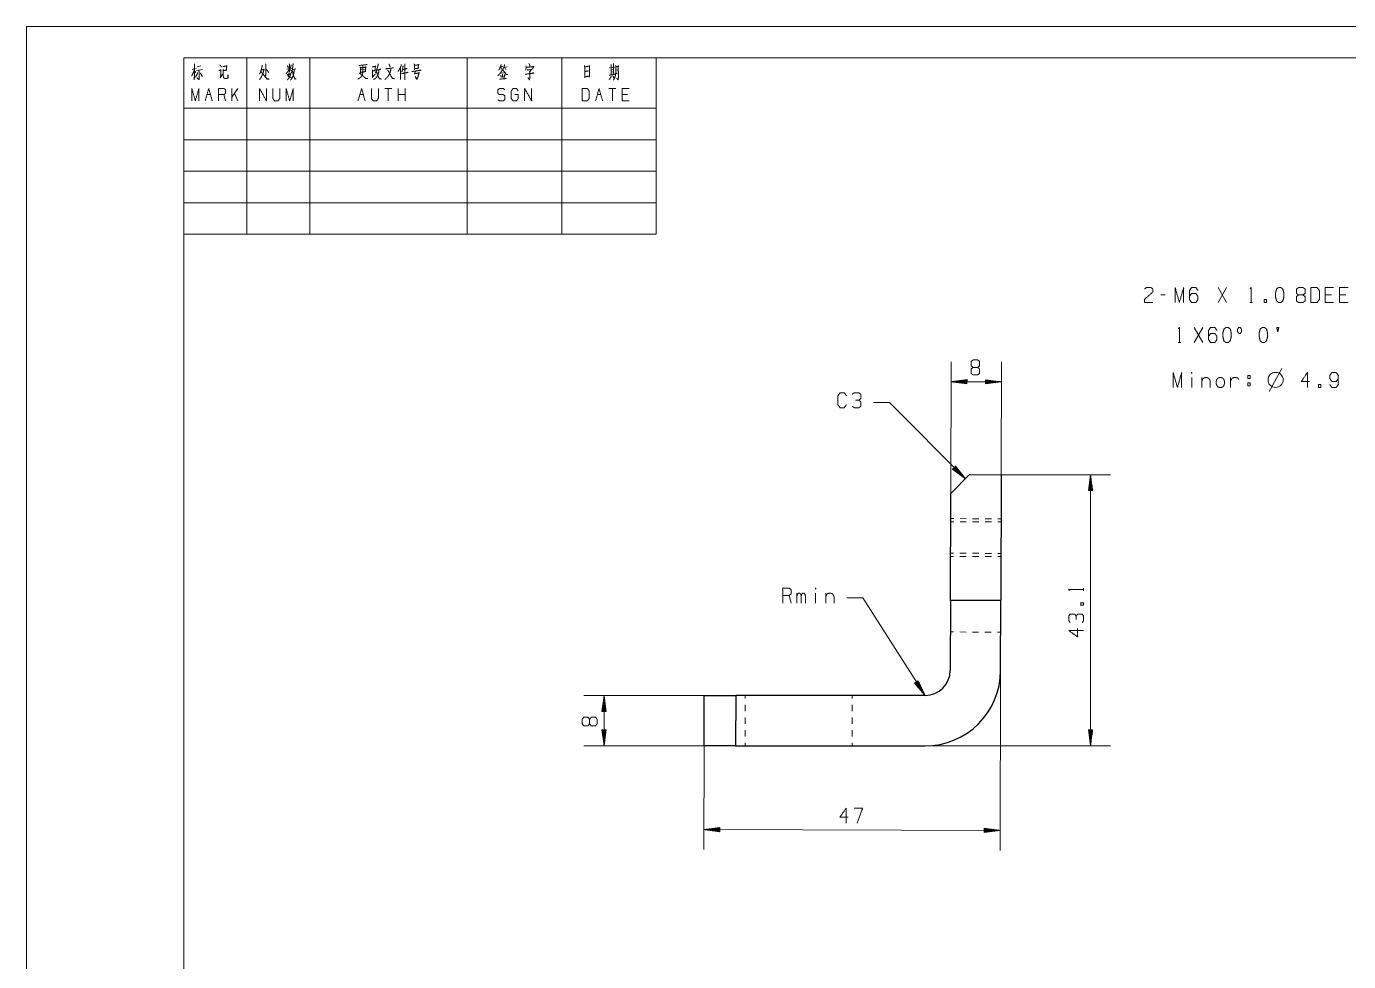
# Model space of a CAD drawing. Header units: millimetres. Extents: x 0 to 420, y 0 to 297.
# Drawn here: x 0 to 209.9, y 148.5 to 297 of the extents above; entities that cross this region are included whole.
import ezdxf

# ---------------------------------------------------------------- set-up
doc = ezdxf.new("R2010")
doc.units = ezdxf.units.MM
doc.layers.add('1', color=7, linetype='Continuous', true_color=0xffffff)

msp = doc.modelspace()

# ---------------------------------------------------------------- linework, layer by layer
at = {"layer": '1', "color": 132, "linetype": 'Continuous', "lineweight": 18}
for p, q in [((0, 297), (0, 0)), ((420, 297), (0, 297)), ((25, 292), (25, 264)), ((25, 292), (100, 292)), ((25, 292), (100, 292)), ((25, 292), (100, 292)), ((25, 292), (25, 5)), ((415, 292), (25, 292)), ((35, 292), (35, 264)), ((45, 292), (45, 264)), ((70, 292), (70, 264)), ((85, 292), (85, 264)), ((100, 292), (100, 264)), ((25, 284), (100, 284)), ((25, 279), (100, 279)), ((25, 274), (100, 274)), ((25, 269), (100, 269)), ((25, 264), (100, 264))]:
    msp.add_line(p, q, dxfattribs=at)
at = {"layer": '1', "color": 95, "linetype": 'Continuous', "lineweight": 18}
for p, q in [((26.34, 290.18), (26.96, 290.3)), ((26.7, 289.95), (26.92, 289.68)), ((26.99, 289.99), (27.95, 290.14)), ((27.13, 290.61), (27.71, 290.74)), ((41.34, 290.22), (42.13, 290.38)), ((42.25, 290.16), (42.79, 290.28)), ((53.17, 290.09), (53.7, 290.18)), ((75.25, 290.57), (75.67, 290.63)), ((75.35, 290.55), (75.45, 290.24)), ((75.82, 290.51), (76.35, 290.61)), ((75.98, 290.49), (76.11, 290.16)), ((92.56, 290.43), (93.43, 290.55)), ((92.84, 290.07), (93.11, 290.14)), ((92.86, 289.72), (93.09, 289.78)), ((93.6, 290.05), (93.85, 290.12)), ((54.91, 288.87), (55.37, 289.43)), ((75.83, 289.64), (75.37, 289.56)), ((28.66, 286.17), (29.22, 286.17)), ((31.62, 285.18), (31.34, 286.17)), ((33.59, 287.14), (32.63, 285.78)), ((32.63, 285.18), (32.63, 287.14)), ((33.59, 285.18), (33.04, 286.36)), ((52.94, 286.17), (53.49, 286.17)), ((58.02, 287.14), (56.9, 287.14)), ((57.46, 287.14), (57.46, 285.18)), ((59.02, 285.18), (59.02, 287.14)), ((60.14, 286.17), (59.02, 286.17)), ((60.14, 285.18), (60.14, 287.14)), ((90.65, 286.17), (91.2, 286.17)), ((93.6, 287.14), (92.49, 287.14)), ((93.05, 287.14), (93.05, 285.18)), ((95.45, 286.17), (94.61, 286.17)), ((180.82, 254.36), (180.14, 254.36)), ((190.57, 253.16), (189.23, 255.54)), ((189.23, 253.16), (190.57, 255.54)), ((207.24, 254.36), (206.23, 254.36)), ((209.51, 254.36), (208.51, 254.36)), ((194.24, 253.16), (194.67, 253.16)), ((186.77, 246.81), (185.42, 249.19)), ((185.42, 246.81), (186.77, 249.19)), ((182.86, 246.81), (183.29, 246.81)), ((197.32, 239.03), (199.32, 242.68)), ((185.03, 241.24), (185.03, 239.67)), ((186.64, 241.24), (186.64, 239.67)), ((191.19, 239.67), (191.19, 241.24)), ((193.96, 240.39), (194.3, 240.39)), ((193.96, 240.39), (193.96, 239.92)), ((121.42, 205.44), (121.09, 206.64)), ((122.35, 205.44), (122.35, 207.01)), ((125.3, 207.01), (125.3, 205.44)), ((126.91, 207.01), (126.91, 205.44)), ((167.87, 207.36), (167.87, 207.78))]:
    msp.add_line(p, q, dxfattribs=at)
at = {"layer": '1', "color": 13, "linetype": 'Continuous', "lineweight": 18}
for p, q in [((146.76, 222.84), (146.81, 243.76)), ((154.76, 225.82), (154.81, 243.73)), ((149.35, 240.91), (146.8, 240.58)), ((146.8, 240.58), (149.34, 240.24)), ((146.8, 240.58), (154.8, 240.56)), ((149.34, 240.6), (147, 240.61)), ((149.34, 240.55), (147, 240.56)), ((149.34, 240.65), (147.38, 240.66)), ((149.34, 240.5), (147.38, 240.5)), ((149.34, 240.7), (147.77, 240.71)), ((149.34, 240.45), (147.77, 240.45)), ((149.34, 240.4), (148.15, 240.4)), ((149.34, 240.75), (148.16, 240.76)), ((149.34, 240.8), (148.54, 240.81)), ((149.34, 240.35), (148.54, 240.35)), ((149.35, 240.85), (148.93, 240.85)), ((149.34, 240.29), (148.93, 240.3)), ((149.35, 240.9), (149.31, 240.9)), ((149.35, 240.9), (149.31, 240.9)), ((149.34, 240.24), (149.31, 240.24)), ((149.34, 240.24), (149.31, 240.24)), ((149.34, 240.24), (149.35, 240.91)), ((152.27, 240.9), (152.26, 240.23)), ((152.26, 240.85), (152.68, 240.84)), ((152.26, 240.79), (153.07, 240.79)), ((152.26, 240.74), (153.45, 240.74)), ((152.26, 240.69), (153.84, 240.69)), ((152.26, 240.64), (154.23, 240.64)), ((152.26, 240.59), (154.61, 240.59)), ((152.26, 240.23), (154.8, 240.56)), ((152.26, 240.54), (154.61, 240.53)), ((152.26, 240.49), (154.23, 240.48)), ((152.26, 240.44), (153.84, 240.43)), ((152.26, 240.39), (153.45, 240.39)), ((152.26, 240.34), (153.07, 240.34)), ((152.26, 240.29), (152.68, 240.29)), ((152.26, 240.24), (152.3, 240.24)), ((152.26, 240.24), (152.3, 240.24)), ((152.27, 240.9), (152.3, 240.9)), ((152.27, 240.9), (152.3, 240.9)), ((154.8, 240.56), (152.27, 240.9)), ((137.05, 237.26), (134.51, 237.26)), ((137.05, 237.26), (149.09, 225.16)), ((147.53, 227.19), (147.06, 226.72)), ((147.1, 226.76), (147.39, 226.46)), ((147.13, 226.8), (147.7, 226.23)), ((147.17, 226.83), (148.01, 225.99)), ((147.21, 226.87), (148.32, 225.75)), ((147.24, 226.9), (148.62, 225.51)), ((147.28, 226.94), (148.93, 225.28)), ((147.31, 226.98), (148.97, 225.31)), ((147.35, 227.01), (148.73, 225.62)), ((147.39, 227.05), (148.5, 225.93)), ((147.42, 227.08), (148.26, 226.24)), ((147.46, 227.12), (148.02, 226.55)), ((147.49, 227.16), (147.79, 226.86)), ((147.53, 227.19), (147.55, 227.17)), ((147.53, 227.19), (147.55, 227.17)), ((149.09, 225.16), (147.53, 227.19)), ((147.06, 226.73), (147.08, 226.7)), ((147.06, 226.73), (147.08, 226.7)), ((147.06, 226.72), (149.09, 225.16)), ((154.76, 225.82), (172.14, 225.82)), ((168.97, 225.82), (168.63, 223.28)), ((168.84, 223.28), (168.84, 224.85)), ((168.89, 223.28), (168.89, 225.24)), ((168.94, 223.28), (168.94, 225.62)), ((169.3, 223.28), (168.97, 225.82)), ((168.97, 225.82), (168.97, 182.75)), ((168.99, 223.28), (168.99, 225.62)), ((169.04, 223.28), (169.04, 225.24)), ((169.09, 223.28), (169.09, 224.85)), ((168.63, 223.28), (169.3, 223.28)), ((168.64, 223.28), (168.64, 223.31)), ((168.64, 223.28), (168.64, 223.31)), ((168.69, 223.28), (168.69, 223.7)), ((168.74, 223.28), (168.74, 224.08)), ((168.79, 223.28), (168.79, 224.47)), ((169.14, 223.28), (169.14, 224.47)), ((169.2, 223.28), (169.2, 224.08)), ((169.25, 223.28), (169.25, 223.7)), ((169.3, 223.28), (169.3, 223.31)), ((169.3, 223.28), (169.3, 223.31)), ((130.28, 206.25), (132.82, 206.25)), ((132.82, 206.25), (142.68, 190.75)), ((154.68, 194.72), (154.6, 166.14)), ((141.6, 193.07), (141.03, 192.72)), ((141.03, 192.72), (142.68, 190.75)), ((141.04, 192.72), (141.05, 192.69)), ((141.04, 192.72), (141.05, 192.69)), ((141.08, 192.74), (141.3, 192.39)), ((141.12, 192.77), (141.55, 192.09)), ((141.17, 192.8), (141.8, 191.8)), ((141.21, 192.83), (142.05, 191.5)), ((141.25, 192.85), (142.3, 191.2)), ((141.29, 192.88), (142.55, 190.9)), ((141.34, 192.91), (142.6, 190.93)), ((141.38, 192.94), (142.43, 191.28)), ((141.42, 192.96), (142.27, 191.63)), ((141.47, 192.99), (142.1, 191.99)), ((141.51, 193.02), (141.94, 192.34)), ((141.55, 193.04), (141.78, 192.69)), ((141.59, 193.07), (141.61, 193.05)), ((141.59, 193.07), (141.61, 193.05)), ((142.68, 190.75), (141.6, 193.07)), ((112.62, 190.75), (88.53, 190.75)), ((91.71, 190.75), (91.37, 188.21)), ((91.48, 188.21), (91.48, 189.02)), ((91.53, 188.21), (91.53, 189.4)), ((91.58, 188.21), (91.58, 189.79)), ((91.63, 188.21), (91.63, 190.17)), ((91.68, 188.21), (91.68, 190.56)), ((92.04, 188.21), (91.71, 190.75)), ((91.71, 190.75), (91.71, 182.75)), ((91.73, 188.21), (91.73, 190.56)), ((91.78, 188.21), (91.78, 190.17)), ((91.84, 188.21), (91.84, 189.79)), ((91.89, 188.21), (91.89, 189.4)), ((91.94, 188.21), (91.94, 189.02)), ((91.37, 188.21), (92.04, 188.21)), ((91.38, 188.21), (91.38, 188.24)), ((91.38, 188.21), (91.38, 188.24)), ((91.43, 188.21), (91.43, 188.63)), ((91.99, 188.21), (91.99, 188.63)), ((92.04, 188.21), (92.04, 188.24)), ((92.04, 188.21), (92.04, 188.24)), ((91.37, 185.29), (91.71, 182.75)), ((92.04, 185.29), (91.37, 185.29)), ((91.38, 185.29), (91.38, 185.26)), ((91.38, 185.29), (91.38, 185.26)), ((91.43, 185.29), (91.43, 184.87)), ((91.48, 185.29), (91.48, 184.49)), ((91.53, 185.29), (91.53, 184.1)), ((91.58, 185.29), (91.58, 183.72)), ((91.63, 185.29), (91.63, 183.33)), ((91.68, 185.29), (91.68, 182.94)), ((91.71, 182.75), (92.04, 185.29)), ((91.73, 185.29), (91.73, 182.94)), ((91.78, 185.29), (91.78, 183.33)), ((91.84, 185.29), (91.84, 183.72)), ((91.89, 185.29), (91.89, 184.1)), ((91.94, 185.29), (91.94, 184.49)), ((91.99, 185.29), (91.99, 184.87)), ((92.04, 185.29), (92.04, 185.26)), ((92.04, 185.29), (92.04, 185.26)), ((168.63, 185.29), (168.97, 182.75)), ((169.3, 185.29), (168.63, 185.29)), ((168.64, 185.29), (168.64, 185.26)), ((168.64, 185.29), (168.64, 185.26)), ((168.69, 185.29), (168.69, 184.87)), ((168.74, 185.29), (168.74, 184.49)), ((168.79, 185.29), (168.79, 184.1)), ((168.84, 185.29), (168.84, 183.72)), ((168.89, 185.29), (168.89, 183.33)), ((168.94, 185.29), (168.94, 182.94)), ((168.97, 182.75), (169.3, 185.29)), ((168.99, 185.29), (168.99, 182.94)), ((169.04, 185.29), (169.04, 183.33)), ((169.09, 185.29), (169.09, 183.72)), ((169.14, 185.29), (169.14, 184.1)), ((169.2, 185.29), (169.2, 184.49)), ((169.25, 185.29), (169.25, 184.87)), ((169.3, 185.29), (169.3, 185.26)), ((169.3, 185.29), (169.3, 185.26)), ((112.6, 182.75), (88.53, 182.75)), ((107.6, 182.75), (107.55, 166.27)), ((142.68, 182.75), (172.14, 182.75)), ((110.1, 169.77), (107.56, 169.45)), ((107.56, 169.45), (110.1, 169.11)), ((154.61, 169.32), (107.56, 169.45)), ((110.1, 169.47), (107.75, 169.47)), ((110.1, 169.42), (107.75, 169.42)), ((110.1, 169.52), (108.14, 169.52)), ((110.1, 169.36), (108.14, 169.37)), ((110.1, 169.31), (108.52, 169.32)), ((110.1, 169.57), (108.53, 169.57)), ((110.1, 169.62), (108.91, 169.62)), ((110.1, 169.26), (108.91, 169.27)), ((110.1, 169.67), (109.3, 169.67)), ((110.1, 169.21), (109.3, 169.21)), ((110.1, 169.72), (109.68, 169.72)), ((110.1, 169.16), (109.68, 169.16)), ((110.1, 169.77), (110.07, 169.77)), ((110.1, 169.77), (110.07, 169.77)), ((110.1, 169.11), (110.07, 169.11)), ((110.1, 169.11), (110.07, 169.11)), ((110.1, 169.11), (110.1, 169.77)), ((152.07, 169.66), (152.1, 169.66)), ((152.07, 169.66), (152.1, 169.66)), ((152.07, 169.66), (152.07, 168.99)), ((154.61, 169.32), (152.07, 169.66)), ((152.07, 169.6), (152.49, 169.6)), ((152.07, 169.55), (152.87, 169.55)), ((152.07, 169.5), (153.26, 169.5)), ((152.07, 169.45), (153.64, 169.45)), ((152.07, 169.4), (154.03, 169.4)), ((152.07, 169.35), (154.42, 169.34)), ((152.07, 168.99), (154.61, 169.32)), ((152.07, 169.3), (154.42, 169.29)), ((152.07, 169.25), (154.03, 169.24)), ((152.07, 169.2), (153.64, 169.19)), ((152.07, 169.15), (153.26, 169.14)), ((152.07, 169.1), (152.87, 169.09)), ((152.07, 169.05), (152.49, 169.05)), ((152.07, 169), (152.1, 169)), ((152.07, 169), (152.1, 169))]:
    msp.add_line(p, q, dxfattribs=at)
at = {"layer": '1', "color": 30, "linetype": 'Continuous', "lineweight": 25}
for p, q in [((146.76, 222.84), (149.76, 225.83)), ((149.76, 225.83), (154.76, 225.82)), ((154.76, 225.82), (154.71, 205.82)), ((146.71, 205.84), (146.76, 222.84)), ((146.71, 205.84), (146.68, 194.74)), ((154.71, 205.82), (146.71, 205.84)), ((154.68, 194.72), (154.71, 205.82)), ((107.6, 182.75), (107.62, 190.75)), ((107.62, 190.75), (112.62, 190.75)), ((112.62, 190.75), (112.6, 182.75)), ((142.68, 190.75), (112.62, 190.75)), ((112.6, 182.75), (107.6, 182.75)), ((112.6, 182.75), (142.68, 182.75))]:
    msp.add_line(p, q, dxfattribs=at)
at = {"layer": '1', "color": 43, "linetype": 'Continuous', "lineweight": 18}
for p, q in [((147.24, 218.84), (146.74, 218.84)), ((147.24, 218.84), (146.74, 218.84)), ((147.24, 218.34), (146.74, 218.34)), ((149.24, 218.83), (148.24, 218.84)), ((149.24, 218.83), (148.24, 218.84)), ((149.24, 218.33), (148.24, 218.34)), ((151.24, 218.83), (150.24, 218.83)), ((151.24, 218.83), (150.24, 218.83)), ((153.24, 218.82), (152.24, 218.82)), ((153.24, 218.82), (152.24, 218.82)), ((154.74, 218.82), (154.24, 218.82)), ((154.74, 218.82), (154.24, 218.82)), ((151.24, 218.33), (150.24, 218.33)), ((153.24, 218.32), (152.24, 218.32)), ((154.74, 218.32), (154.24, 218.32)), ((146.73, 213.34), (147.23, 213.34)), ((147.23, 212.84), (146.73, 212.84)), ((147.23, 212.84), (146.73, 212.84)), ((148.23, 213.34), (149.23, 213.33)), ((149.23, 212.83), (148.23, 212.84)), ((149.23, 212.83), (148.23, 212.84)), ((150.23, 213.33), (151.23, 213.33)), ((151.23, 212.83), (150.23, 212.83)), ((151.23, 212.83), (150.23, 212.83)), ((152.23, 213.32), (153.23, 213.32)), ((153.23, 212.82), (152.23, 212.82)), ((153.23, 212.82), (152.23, 212.82)), ((154.23, 213.32), (154.73, 213.32)), ((154.73, 212.82), (154.23, 212.82)), ((154.73, 212.82), (154.23, 212.82)), ((146.7, 200.84), (147.2, 200.84)), ((148.2, 200.84), (149.2, 200.83)), ((150.2, 200.83), (151.2, 200.83)), ((152.2, 200.82), (153.2, 200.82)), ((154.2, 200.82), (154.7, 200.82)), ((114.12, 190.75), (114.12, 190.25)), ((114.12, 189.25), (114.12, 188.25)), ((131.12, 190.25), (131.12, 190.75)), ((131.12, 188.25), (131.12, 189.25)), ((114.12, 187.25), (114.12, 186.25)), ((131.12, 186.25), (131.12, 187.25)), ((114.12, 185.25), (114.12, 184.25)), ((131.12, 184.25), (131.12, 185.25)), ((114.12, 183.25), (114.12, 182.75)), ((131.12, 182.75), (131.12, 183.25))]:
    msp.add_line(p, q, dxfattribs=at)
at = {"layer": '1', "color": 95, "linetype": 'Continuous', "lineweight": 18}
msp.add_circle((198.35, 240.87), 1.2, dxfattribs=at)
at = {"layer": '1', "color": 30, "linetype": 'Continuous', "lineweight": 25}
for radius in [4, 12]:
    msp.add_arc((142.68, 194.75), radius, 270, 359.8432, dxfattribs=at)
at = {"layer": '1', "color": 95, "linetype": 'Continuous', "lineweight": 18}
for points, knots in [([(26.67, 290.16), (26.6, 289.91), (26.48, 289.62), (26.35, 289.35), (26.23, 289.14)], [0, 0, 0.233514, 0.515368, 0.78555, 1, 1]), ([(26.67, 291.07), (26.66, 288.89), (26.63, 288.5), (26.61, 288.71), (26.64, 288.94)], [0, 0, 0.723303, 0.854546, 0.923601, 1, 1]), ([(27.37, 289.99), (27.42, 289.87), (27.42, 288.83), (27.4, 288.6), (27.39, 288.52), (27.11, 288.85), (27.39, 288.56)], [0, 0, 0.056947, 0.504404, 0.603051, 0.639405, 0.826366, 1, 1]), ([(30.53, 289.99), (30.92, 290.09), (30.86, 290.16), (30.83, 288.96), (30.77, 288.83), (31.12, 289.41)], [0, 0, 0.158008, 0.19221, 0.673433, 0.728446, 1, 1]), ([(30.7, 290.88), (30.87, 290.72), (30.92, 290.63), (30.92, 290.53), (30.9, 290.67)], [0, 0, 0.413146, 0.573572, 0.750721, 1, 1]), ([(31.19, 290.63), (31.87, 290.74), (31.82, 290.8), (31.73, 290.05), (31.82, 290.05), (31.25, 289.99)], [0, 0, 0.313958, 0.349012, 0.694882, 0.735357, 1, 1]), ([(31.22, 290.22), (31.25, 289.91), (31.25, 289.2), (31.27, 288.98), (31.3, 288.87), (31.34, 288.81), (31.41, 288.77), (31.53, 288.75), (31.66, 288.73), (32.03, 288.79), (32, 289.33), (32, 288.79)], [0, 0, 0.097093, 0.316208, 0.387239, 0.42073, 0.444406, 0.470581, 0.507596, 0.549105, 0.664641, 0.832445, 1, 1]), ([(37.43, 290.84), (37.42, 290.72), (37.34, 290.3), (37.26, 290.01), (37.18, 289.8), (37.09, 289.6), (37.01, 289.43)], [0, 0, 0.084498, 0.36853, 0.573114, 0.721457, 0.873368, 1, 1]), ([(37.28, 290.09), (37.75, 290.18), (37.71, 290.22), (37.68, 290.03), (37.62, 289.76), (37.56, 289.6), (37.48, 289.37), (37.4, 289.18), (37.28, 288.98), (37.2, 288.81), (37.02, 288.56)], [0, 0, 0.202443, 0.228131, 0.308408, 0.425631, 0.500403, 0.604281, 0.689483, 0.790714, 0.870506, 1, 1]), ([(37.28, 289.8), (38.22, 288.62), (38.56, 288.65), (38.54, 288.65), (38.24, 288.67), (38.08, 288.81)], [0, 0, 0.632183, 0.773704, 0.779845, 0.909108, 1, 1]), ([(37.97, 291.05), (38.02, 290.94), (38, 290.84), (37.99, 289.12), (37.97, 289.23), (38, 289.45)], [0, 0, 0.049543, 0.095606, 0.852767, 0.898838, 1, 1]), ([(38.1, 290.16), (38.13, 290.14), (38.4, 289.8), (38.47, 289.68)], [0, 0, 0.059448, 0.761031, 1, 1]), ([(41.75, 290.24), (41.62, 290.01), (41.48, 289.8), (41.35, 289.64), (41.22, 289.49)], [0, 0, 0.287221, 0.555142, 0.786181, 1, 1]), ([(41.43, 290.8), (41.56, 290.57), (41.59, 290.43)], [0, 0, 0.640221, 1, 1]), ([(41.73, 291.07), (41.76, 290.92), (41.76, 289.78), (41.73, 289.93), (41.76, 290.05)], [0, 0, 0.094654, 0.823636, 0.91829, 1, 1]), ([(41.76, 290.2), (41.94, 290.07), (42.03, 289.97)], [0, 0, 0.613122, 1, 1]), ([(42.03, 290.92), (42.03, 290.82), (41.91, 290.34)], [0, 0, 0.174301, 1, 1]), ([(42.54, 290.16), (42.49, 289.8), (42.45, 289.56), (42.41, 289.35), (42.35, 289.16), (42.23, 288.91), (42.13, 288.73), (42.01, 288.56), (41.92, 288.48)], [0, 0, 0.19438, 0.332636, 0.448614, 0.555649, 0.70616, 0.822692, 0.933847, 1, 1]), ([(42.33, 291.11), (42.33, 290.98), (42.32, 290.76), (42.27, 290.47), (42.23, 290.16), (42.17, 289.91), (42.1, 289.68), (42.08, 289.62)], [0, 0, 0.081852, 0.232243, 0.425429, 0.63211, 0.800313, 0.957953, 1, 1]), ([(42.22, 289.89), (42.25, 289.85), (42.39, 289.27), (42.49, 289), (42.6, 288.71), (42.63, 288.65), (42.85, 288.67), (42.63, 288.69), (42.55, 288.81)], [0, 0, 0.026721, 0.341749, 0.493483, 0.655465, 0.691641, 0.80784, 0.924039, 1, 1]), ([(53.44, 290.84), (53.42, 290.18), (53.41, 289.85), (53.39, 289.66), (53.38, 289.56), (53.36, 289.43), (53.32, 289.31), (53.27, 289.2), (53.14, 289.02), (53, 288.85), (52.79, 288.73), (52.69, 288.67), (52.65, 288.65)], [0, 0, 0.263783, 0.395771, 0.470171, 0.511786, 0.56157, 0.614019, 0.658777, 0.749614, 0.837596, 0.932985, 0.980677, 1, 1]), ([(52.76, 290.82), (52.82, 290.78), (52.85, 290.8), (54.11, 290.94), (54.07, 290.96), (53.92, 290.92)], [0, 0, 0.045522, 0.068286, 0.872626, 0.90344, 1, 1]), ([(53, 290.59), (53.04, 290.41), (53.04, 289.66), (53.03, 289.7), (53.89, 289.85), (53.8, 289.85), (53.89, 290.63), (53.92, 290.57), (53.87, 290.53), (53.04, 290.43)], [0, 0, 0.051663, 0.252803, 0.264656, 0.500971, 0.524672, 0.738301, 0.756829, 0.773117, 1, 1]), ([(54.88, 290.57), (55.47, 290.67), (55.41, 290.74), (55.34, 290.01), (55.41, 290.01), (54.97, 289.93), (54.94, 290.12), (54.97, 289.89), (54.96, 288.96)], [0, 0, 0.181366, 0.207406, 0.429567, 0.451891, 0.588199, 0.645735, 0.715777, 1, 1]), ([(55.98, 290.12), (55.98, 289.99), (55.92, 289.66), (55.86, 289.47), (55.81, 289.31), (55.73, 289.16), (55.65, 289.02), (55.54, 288.87), (55.31, 288.67), (55.13, 288.58)], [0, 0, 0.067236, 0.249298, 0.354996, 0.450079, 0.537949, 0.629663, 0.725721, 0.894899, 1, 1]), ([(55.85, 291.05), (55.82, 290.8), (55.73, 290.47), (55.62, 290.12), (55.53, 289.89), (55.47, 289.72), (55.41, 289.58)], [0, 0, 0.162457, 0.385014, 0.625897, 0.784413, 0.898493, 1, 1]), ([(55.54, 289.8), (55.59, 289.78), (56.04, 288.67), (56.32, 288.65), (56.06, 288.71), (55.98, 288.83)], [0, 0, 0.024909, 0.644018, 0.787117, 0.926016, 1, 1]), ([(55.62, 290.07), (56.27, 290.2), (56.2, 290.22), (56.08, 290.18)], [0, 0, 0.769962, 0.857327, 1, 1]), ([(57.88, 290.32), (57.88, 290.2), (57.81, 289.91), (57.74, 289.68), (57.65, 289.43), (57.52, 289.23), (57.5, 289.18), (57.42, 289.08), (57.31, 288.94), (57.18, 288.81), (57.06, 288.69), (56.93, 288.58)], [0, 0, 0.060656, 0.206644, 0.323463, 0.452143, 0.571976, 0.593424, 0.659716, 0.74639, 0.834816, 0.918178, 1, 1]), ([(57.02, 290.28), (58.29, 290.43), (58.21, 290.45), (58.12, 290.41)], [0, 0, 0.872478, 0.933903, 1, 1]), ([(57.34, 290.05), (57.4, 290.01), (58.1, 288.75), (58.43, 288.69), (58.12, 288.77), (58.02, 288.89)], [0, 0, 0.030854, 0.652647, 0.79375, 0.930716, 1, 1]), ([(57.56, 291.03), (57.66, 290.84), (57.71, 290.72), (57.74, 290.59)], [0, 0, 0.450481, 0.729637, 1, 1]), ([(59.55, 290.98), (59.48, 290.72), (59.38, 290.47), (59.26, 290.24), (59.14, 290.05), (59, 289.85)], [0, 0, 0.21836, 0.428744, 0.629221, 0.801494, 1, 1]), ([(59.38, 290.41), (59.39, 289.16), (59.39, 288.56), (59.38, 288.69), (59.39, 288.91)], [0, 0, 0.565717, 0.839123, 0.896086, 1, 1]), ([(59.57, 289.49), (60.61, 289.7), (60.53, 289.72), (60.4, 289.66)], [0, 0, 0.826976, 0.886334, 1, 1]), ([(59.8, 290.72), (59.76, 290.38), (59.7, 290.09), (59.64, 289.89), (59.6, 289.76)], [0, 0, 0.34211, 0.644851, 0.86512, 1, 1]), ([(59.8, 290.14), (60.47, 290.32), (60.4, 290.32), (60.28, 290.26)], [0, 0, 0.772509, 0.853435, 1, 1]), ([(60.08, 291.07), (60.12, 290.98), (60.09, 291.03), (60.11, 288.54), (60.09, 288.73), (60.11, 289.04)], [0, 0, 0.029975, 0.04619, 0.840789, 0.900562, 1, 1]), ([(61.18, 289.87), (61.37, 289.87), (61.75, 289.91), (62.68, 290.05), (62.58, 290.07), (62.43, 290.03)], [0, 0, 0.10704, 0.322386, 0.855626, 0.914427, 1, 1]), ([(61.57, 291.07), (61.63, 290.82), (61.63, 290.09), (61.63, 290.28), (62.33, 290.38), (62.21, 290.38), (62.24, 290.9), (62.26, 290.98), (62.29, 290.92), (62.19, 290.9), (61.63, 290.82)], [0, 0, 0.076614, 0.294117, 0.350048, 0.563214, 0.598361, 0.753971, 0.779215, 0.799829, 0.831205, 1, 1]), ([(61.73, 289.91), (61.63, 289.41), (61.6, 289.49), (62.38, 289.62), (62.33, 289.7), (62.33, 289.62), (62.24, 289.27), (62.19, 289.04), (62.11, 288.85), (62.05, 288.71), (62.01, 288.6), (61.98, 288.58), (61.72, 289.06), (62, 288.62)], [0, 0, 0.13637, 0.159981, 0.371157, 0.396349, 0.418604, 0.516111, 0.579311, 0.63312, 0.675133, 0.705357, 0.714996, 0.861275, 1, 1]), ([(75.64, 290.3), (75.63, 290.2), (75.39, 289.83), (75.38, 289.78), (75.26, 289.6), (75.06, 289.37), (74.85, 289.16)], [0, 0, 0.074337, 0.387309, 0.418539, 0.575027, 0.79286, 1, 1]), ([(75.37, 290.98), (75.35, 290.84), (75.23, 290.53), (75.13, 290.28), (75.01, 290.07)], [0, 0, 0.148006, 0.485257, 0.758321, 1, 1]), ([(75.61, 290.16), (76.2, 289.37), (76.43, 289.37), (76.2, 289.39), (76.08, 289.54)], [0, 0, 0.599324, 0.742451, 0.886135, 1, 1]), ([(75.91, 290.98), (75.92, 290.88), (75.75, 290.3)], [0, 0, 0.147218, 1, 1]), ([(79.34, 290.74), (79.34, 290.51), (79.33, 290.34), (79.3, 290.22), (79.27, 290.12)], [0, 0, 0.361949, 0.626223, 0.829034, 1, 1]), ([(79.34, 290.49), (80.57, 290.63), (80.56, 290.67), (80.37, 290.26)], [0, 0, 0.712481, 0.737756, 1, 1]), ([(79.49, 290.07), (80.25, 290.18), (80.21, 290.24), (79.92, 289.72)], [0, 0, 0.533866, 0.586729, 1, 1]), ([(79.87, 289.87), (79.9, 289.76), (79.93, 289.64), (79.94, 289.43), (79.94, 289), (79.93, 288.85), (79.9, 288.65), (79.86, 288.52), (79.64, 288.87), (79.87, 288.56)], [0, 0, 0.049623, 0.1085, 0.204239, 0.404798, 0.471991, 0.568442, 0.629223, 0.820578, 1, 1]), ([(79.78, 291.09), (79.89, 290.96), (79.93, 290.86), (79.96, 290.69)], [0, 0, 0.364604, 0.619196, 1, 1]), ([(88.61, 290.8), (88.64, 290.59), (88.66, 290.14), (88.67, 289.66), (88.67, 289.6), (88.67, 288.83), (88.67, 288.98), (89.24, 289.1), (89.36, 288.96), (89.39, 289.14), (89.39, 289.39), (89.4, 289.87), (89.42, 290.36), (89.42, 290.78), (89.43, 290.72), (88.66, 290.57)], [0, 0, 0.037589, 0.119519, 0.205166, 0.216331, 0.354043, 0.380097, 0.485125, 0.518622, 0.552532, 0.597196, 0.682843, 0.77221, 0.846648, 0.858119, 1, 1]), ([(88.67, 289.83), (89.24, 289.95), (89.18, 289.97), (89.05, 289.89)], [0, 0, 0.728512, 0.805958, 1, 1]), ([(92.8, 290.98), (92.83, 290.86), (92.83, 289.31)], [0, 0, 0.075954, 1, 1]), ([(93.21, 291.11), (93.24, 290.98), (93.19, 289.37)], [0, 0, 0.073211, 1, 1]), ([(93.55, 290.82), (93.59, 290.59), (93.59, 290.14), (93.57, 289.64), (93.55, 289.33), (93.47, 289), (93.38, 288.79), (93.22, 288.48)], [0, 0, 0.096217, 0.285187, 0.491418, 0.620825, 0.76157, 0.854869, 1, 1]), ([(93.59, 290.57), (94.03, 290.67), (93.98, 290.74), (93.98, 290.05), (94, 289.12), (93.98, 288.77), (93.97, 288.56), (93.95, 288.5), (93.74, 288.77), (93.94, 288.58)], [0, 0, 0.13308, 0.155522, 0.357051, 0.631901, 0.735808, 0.797028, 0.815849, 0.918301, 1, 1]), ([(27.18, 289.66), (27.17, 289.58), (26.86, 288.96)], [0, 0, 0.108202, 1, 1]), ([(27.61, 289.58), (27.87, 289.16), (27.92, 289), (27.81, 289.27)], [0, 0, 0.516563, 0.696901, 1, 1]), ([(41.34, 289.31), (41.97, 289.45), (41.98, 289.64), (41.98, 289.56), (41.91, 289.31), (41.81, 289.04), (41.7, 288.83), (41.59, 288.71), (41.48, 288.58), (41.41, 288.52)], [0, 0, 0.30447, 0.39258, 0.431622, 0.553714, 0.689469, 0.798362, 0.878841, 0.954752, 1, 1]), ([(41.72, 289.66), (41.56, 289.08), (41.66, 289.04), (41.78, 289), (41.89, 288.94), (42.04, 288.85)], [0, 0, 0.5291, 0.62629, 0.735524, 0.852093, 1, 1]), ([(52.82, 289.6), (52.89, 289.6), (53.17, 289.37), (53.41, 289.16), (53.63, 288.98), (53.9, 288.71), (54.23, 288.75), (53.92, 288.71), (53.82, 288.79)], [0, 0, 0.033467, 0.197839, 0.340788, 0.472468, 0.649452, 0.797921, 0.939753, 1, 1]), ([(75.12, 288.62), (76.23, 288.73), (76.16, 288.73), (75.99, 288.71)], [0, 0, 0.825897, 0.879998, 1, 1]), ([(75.31, 289.27), (75.38, 289), (75.38, 288.87), (75.37, 289.04)], [0, 0, 0.489807, 0.707975, 1, 1]), ([(75.58, 289.43), (75.64, 289.12), (75.61, 288.96), (75.61, 289.18)], [0, 0, 0.443891, 0.680119, 1, 1]), ([(75.95, 289.41), (75.95, 289.27), (75.77, 288.69)], [0, 0, 0.19307, 1, 1]), ([(79.2, 289.41), (80.57, 289.6), (80.49, 289.62), (80.28, 289.56)], [0, 0, 0.820202, 0.873508, 1, 1]), ([(92.52, 289.25), (93.43, 289.41), (93.38, 289.43), (93.33, 289.37)], [0, 0, 0.873246, 0.919206, 1, 1]), ([(92.86, 289.12), (92.84, 289.02), (92.73, 288.81), (92.62, 288.67), (92.52, 288.56)], [0, 0, 0.157085, 0.51447, 0.781154, 1, 1]), ([(93.09, 289.18), (93.25, 288.94), (93.25, 288.83), (93.19, 289.02)], [0, 0, 0.497679, 0.671694, 1, 1]), ([(93.57, 289.52), (93.6, 289.52), (93.84, 289.58)], [0, 0, 0.107799, 1, 1]), ([(26.26, 285.18), (26.26, 287.14), (26.82, 285.18), (27.37, 287.14), (27.37, 285.18)], [0, 0, 0.245192, 0.5, 0.754808, 1, 1]), ([(30.51, 285.18), (30.51, 287.14), (31.34, 287.14), (31.62, 286.96), (31.62, 286.36), (31.34, 286.17), (30.51, 286.17)], [0, 0, 0.400952, 0.571035, 0.639278, 0.761676, 0.829917, 1, 1]), ([(37.01, 285.18), (37.01, 287.14), (38.12, 285.18), (38.12, 287.14)], [0, 0, 0.317574, 0.682426, 1, 1]), ([(39.13, 287.14), (39.13, 285.57), (39.39, 285.18), (39.95, 285.18), (40.24, 285.57), (40.24, 287.14)], [0, 0, 0.337152, 0.438599, 0.557781, 0.662848, 1, 1]), ([(41.25, 285.18), (41.25, 287.14), (41.81, 285.18), (42.36, 287.14), (42.36, 285.18)], [0, 0, 0.245192, 0.5, 0.754808, 1, 1]), ([(54.78, 287.14), (54.78, 285.57), (55.05, 285.18), (55.6, 285.18), (55.89, 285.57), (55.89, 287.14)], [0, 0, 0.337152, 0.438599, 0.557781, 0.662848, 1, 1]), ([(74.85, 285.36), (75.13, 285.18), (75.7, 285.18), (75.98, 285.39), (75.98, 285.97), (75.7, 286.17), (75.15, 286.17), (74.85, 286.36), (74.85, 286.96), (75.15, 287.14), (75.7, 287.14), (75.98, 286.96)], [0, 0, 0.068035, 0.184054, 0.254521, 0.372333, 0.442799, 0.555843, 0.626367, 0.748393, 0.81892, 0.931964, 1, 1]), ([(77.55, 286.17), (78.1, 286.17), (78.1, 285.57), (77.82, 285.18), (77.25, 285.18), (76.97, 285.57), (76.97, 286.75), (77.27, 287.14), (77.81, 287.14), (78.09, 286.75)], [0, 0, 0.103295, 0.214797, 0.304261, 0.410274, 0.499739, 0.718892, 0.809956, 0.910533, 1, 1]), ([(79.11, 285.18), (79.11, 287.14), (80.22, 285.18), (80.22, 287.14)], [0, 0, 0.317574, 0.682426, 1, 1]), ([(88.25, 285.18), (89.07, 285.18), (89.36, 285.57), (89.36, 286.75), (89.07, 287.14), (88.25, 287.14), (88.25, 285.18)], [0, 0, 0.142133, 0.227159, 0.431787, 0.516817, 0.65895, 1, 1]), ([(90.37, 285.18), (90.93, 287.14), (91.48, 285.18)], [0, 0, 0.5, 1, 1]), ([(95.73, 285.18), (94.61, 285.18), (94.61, 287.14), (95.73, 287.14)], [0, 0, 0.265389, 0.734611, 1, 1]), ([(177.53, 255.31), (177.85, 255.54), (178.54, 255.54), (178.87, 255.31), (178.87, 254.84), (177.51, 253.64), (177.53, 253.16), (178.87, 253.16)], [0, 0, 0.069691, 0.192975, 0.265273, 0.350228, 0.674739, 0.759753, 1, 1]), ([(182.4, 253.16), (182.4, 255.54), (183.07, 253.16), (183.75, 255.54), (183.75, 253.16)], [0, 0, 0.245192, 0.5, 0.754808, 1, 1]), ([(184.68, 254.11), (185, 254.59), (185.69, 254.59), (186.02, 254.11), (186.02, 253.64), (185.69, 253.16), (185, 253.16), (184.68, 253.64), (184.68, 255.06), (185, 255.54), (185.69, 255.54), (186.02, 255.06)], [0, 0, 0.076965, 0.169762, 0.248075, 0.312019, 0.390331, 0.483128, 0.560094, 0.75193, 0.828892, 0.92169, 1, 1]), ([(194.31, 255.34), (194.46, 255.54), (194.46, 253.16)], [0, 0, 0.093489, 1, 1]), ([(199.17, 253.16), (199.5, 253.41), (199.68, 254.11), (199.68, 254.59), (199.5, 255.31), (199.17, 255.54), (198.83, 255.54), (198.5, 255.31), (198.32, 254.59), (198.34, 254.11), (198.5, 253.41), (198.83, 253.16), (199.17, 253.16)], [0, 0, 0.067528, 0.183972, 0.260585, 0.380944, 0.446144, 0.500307, 0.565506, 0.685864, 0.762531, 0.878309, 0.945837, 1, 1]), ([(202, 254.36), (201.68, 254.59), (201.68, 255.31), (202, 255.54), (202.68, 255.54), (203.02, 255.31), (203.02, 254.59), (202.68, 254.36), (202, 254.36), (201.66, 254.11), (201.66, 253.41), (202, 253.16), (202.68, 253.16), (203.02, 253.39), (203.02, 254.11), (202.68, 254.36)], [0, 0, 0.047572, 0.136084, 0.183656, 0.267812, 0.317164, 0.405676, 0.455027, 0.539184, 0.590296, 0.675754, 0.726866, 0.811022, 0.860374, 0.948886, 1, 1]), ([(203.95, 253.16), (204.94, 253.16), (205.3, 253.64), (205.3, 255.06), (204.94, 255.54), (203.95, 255.54), (203.95, 253.16)], [0, 0, 0.142133, 0.227161, 0.431792, 0.516817, 0.65895, 1, 1]), ([(207.57, 253.16), (206.23, 253.16), (206.23, 255.54), (207.57, 255.54)], [0, 0, 0.26539, 0.73461, 1, 1]), ([(209.85, 253.16), (208.51, 253.16), (208.51, 255.54), (209.85, 255.54)], [0, 0, 0.26539, 0.73461, 1, 1]), ([(196.56, 253.16), (196.89, 253.16), (196.89, 253.64), (196.56, 253.64), (196.56, 253.16)], [0, 0, 0.207082, 0.5, 0.707082, 1, 1]), ([(182.93, 248.99), (183.07, 249.19), (183.07, 246.81)], [0, 0, 0.093489, 1, 1]), ([(187.7, 247.76), (188.02, 248.24), (188.71, 248.24), (189.04, 247.76), (189.04, 247.29), (188.71, 246.81), (188.02, 246.81), (187.7, 247.29), (187.7, 248.71), (188.02, 249.19), (188.71, 249.19), (189.04, 248.71)], [0, 0, 0.076964, 0.169761, 0.248075, 0.312019, 0.390333, 0.48313, 0.560094, 0.75193, 0.828891, 0.921688, 1, 1]), ([(190.81, 246.81), (191.14, 247.06), (191.32, 247.76), (191.32, 248.24), (191.14, 248.96), (190.81, 249.19), (190.47, 249.19), (190.14, 248.96), (189.96, 248.24), (189.98, 247.76), (190.14, 247.06), (190.47, 246.81), (190.81, 246.81)], [0, 0, 0.067525, 0.183969, 0.260583, 0.380943, 0.446139, 0.500306, 0.565503, 0.685862, 0.762529, 0.878308, 0.945834, 1, 1]), ([(192.52, 248.24), (192.75, 248.24), (192.96, 248.56), (192.96, 248.89), (192.75, 249.21), (192.52, 249.21), (192.29, 248.89), (192.29, 248.56), (192.52, 248.24)], [0, 0, 0.08568, 0.230393, 0.351582, 0.496296, 0.581975, 0.730393, 0.851582, 1, 1]), ([(196.58, 246.81), (196.91, 247.06), (197.09, 247.76), (197.09, 248.24), (196.91, 248.96), (196.58, 249.19), (196.24, 249.19), (195.91, 248.96), (195.73, 248.24), (195.75, 247.76), (195.91, 247.06), (196.24, 246.81), (196.58, 246.81)], [0, 0, 0.067525, 0.183969, 0.260583, 0.380943, 0.446139, 0.500306, 0.565503, 0.685862, 0.762529, 0.878308, 0.945834, 1, 1]), ([(198.69, 248.49), (198.52, 249.19), (198.85, 249.19), (198.69, 248.49)], [0, 0, 0.406595, 0.595726, 1, 1]), ([(150.33, 242.86), (150.01, 243.09), (150.01, 243.81), (150.33, 244.04), (151.02, 244.04), (151.35, 243.81), (151.35, 243.09), (151.02, 242.86), (150.33, 242.86), (149.99, 242.61), (149.99, 241.91), (150.32, 241.66), (151.01, 241.66), (151.35, 241.89), (151.35, 242.61), (151.02, 242.86)], [0, 0, 0.047573, 0.136085, 0.183658, 0.267815, 0.317166, 0.405678, 0.455027, 0.539184, 0.590296, 0.675755, 0.726868, 0.811024, 0.860375, 0.948887, 1, 1]), ([(182.08, 239.67), (182.08, 242.04), (182.76, 239.67), (183.43, 242.04), (183.43, 239.67)], [0, 0, 0.245192, 0.5, 0.754808, 1, 1]), ([(185.03, 241.89), (185.07, 241.99), (185.03, 242.07), (185, 241.99), (185.03, 241.89)], [0, 0, 0.28062, 0.500021, 0.719398, 1, 1]), ([(193.96, 241.09), (193.96, 241.57), (194.3, 241.57), (194.3, 241.09), (193.96, 241.09)], [0, 0, 0.29291, 0.5, 0.79291, 1, 1]), ([(203.75, 240.62), (202.41, 240.62), (203.42, 242.04), (203.42, 239.67)], [0, 0, 0.245868, 0.565295, 1, 1]), ([(206.96, 240.14), (207.28, 239.67), (207.97, 239.67), (208.31, 240.14), (208.31, 241.57), (207.97, 242.04), (207.28, 242.04), (206.96, 241.57), (206.95, 241.09), (207.28, 240.62), (207.97, 240.62), (208.31, 241.09)], [0, 0, 0.076856, 0.169524, 0.247729, 0.439298, 0.517501, 0.610168, 0.687022, 0.750924, 0.829127, 0.921795, 1, 1]), ([(186.64, 240.64), (186.74, 240.94), (186.94, 241.17), (187.19, 241.24), (187.42, 241.24), (187.66, 241.17), (187.86, 240.94), (187.96, 240.64), (187.96, 239.67)], [0, 0, 0.107748, 0.208447, 0.296007, 0.373817, 0.461377, 0.562076, 0.669826, 1, 1]), ([(189.02, 239.97), (189.21, 239.74), (189.46, 239.67), (189.69, 239.67), (189.94, 239.74), (190.13, 239.97), (190.24, 240.29), (190.24, 240.64), (190.13, 240.94), (189.94, 241.17), (189.69, 241.24), (189.46, 241.24), (189.21, 241.17), (189.02, 240.94), (188.91, 240.64), (188.91, 240.29), (189.02, 239.97)], [0, 0, 0.063224, 0.118199, 0.167052, 0.222027, 0.285251, 0.357937, 0.43235, 0.500001, 0.563225, 0.6182, 0.667053, 0.722028, 0.785252, 0.852902, 0.927315, 1, 1]), ([(191.19, 240.64), (191.3, 240.94), (191.49, 241.17), (191.74, 241.24), (192.07, 241.24), (192.32, 241.17), (192.52, 240.94)], [0, 0, 0.180183, 0.348578, 0.495002, 0.685181, 0.831605, 1, 1]), ([(194.3, 240.39), (194.3, 239.92), (193.96, 239.92)], [0, 0, 0.58581, 1, 1]), ([(205.18, 239.67), (205.52, 239.67), (205.52, 240.14), (205.18, 240.14), (205.18, 239.67)], [0, 0, 0.207082, 0.5, 0.707082, 1, 1]), ([(130.19, 236.92), (129.85, 236.45), (129.2, 236.45), (128.86, 236.92), (128.86, 238.35), (129.2, 238.82), (129.87, 238.82), (130.21, 238.35)], [0, 0, 0.114571, 0.243366, 0.357937, 0.638582, 0.753152, 0.885431, 1, 1]), ([(132.15, 237.65), (132.48, 237.87), (132.48, 238.6), (132.15, 238.82), (131.46, 238.82), (131.12, 238.6)], [0, 0, 0.153875, 0.429853, 0.583728, 0.846125, 1, 1]), ([(131.14, 236.67), (131.46, 236.45), (132.15, 236.45), (132.48, 236.67), (132.48, 237.4), (132.15, 237.65), (131.63, 237.65)], [0, 0, 0.12412, 0.343687, 0.472444, 0.703375, 0.836731, 1, 1]), ([(120.08, 205.44), (120.08, 207.81), (121.09, 207.81), (121.42, 207.59), (121.42, 206.86), (121.09, 206.64), (120.08, 206.64)], [0, 0, 0.40095, 0.571033, 0.639276, 0.761674, 0.829916, 1, 1]), ([(125.3, 207.66), (125.34, 207.76), (125.3, 207.84), (125.27, 207.76), (125.3, 207.66)], [0, 0, 0.280645, 0.50001, 0.719364, 1, 1]), ([(122.35, 206.54), (122.41, 206.81), (122.58, 206.99), (122.78, 206.99), (122.95, 206.81), (123.03, 206.54), (123.03, 205.44)], [0, 0, 0.118879, 0.224456, 0.306984, 0.412558, 0.533084, 1, 1]), ([(123.03, 206.54), (123.08, 206.81), (123.26, 206.99), (123.47, 206.99), (123.63, 206.81), (123.7, 206.54), (123.7, 205.44)], [0, 0, 0.118605, 0.223939, 0.313761, 0.413912, 0.53416, 1, 1]), ([(126.91, 206.41), (127.01, 206.71), (127.21, 206.94), (127.45, 207.01), (127.68, 207.01), (127.93, 206.94), (128.13, 206.71), (128.23, 206.41), (128.23, 205.44)], [0, 0, 0.107755, 0.208452, 0.296013, 0.373823, 0.461381, 0.562079, 0.669834, 1, 1]), ([(165.7, 207.43), (165.5, 207.57), (167.87, 207.57)], [0, 0, 0.093491, 1, 1]), ([(166.67, 203.35), (166.45, 203.69), (165.72, 203.69), (165.5, 203.35), (165.5, 202.66), (165.72, 202.33)], [0, 0, 0.153872, 0.429851, 0.583723, 0.846122, 1, 1]), ([(167.65, 202.34), (167.87, 202.66), (167.87, 203.35), (167.65, 203.69), (166.92, 203.69), (166.67, 203.35), (166.67, 202.84)], [0, 0, 0.124124, 0.343692, 0.472448, 0.70338, 0.836733, 1, 1]), ([(167.87, 205.12), (167.87, 205.45), (167.4, 205.45), (167.4, 205.12), (167.87, 205.12)], [0, 0, 0.207085, 0.5, 0.707085, 1, 1]), ([(166.92, 201.41), (166.92, 200.07), (165.5, 201.07), (167.87, 201.07)], [0, 0, 0.245869, 0.565295, 1, 1]), ([(89.42, 186.27), (89.19, 185.95), (88.47, 185.95), (88.24, 186.27), (88.24, 186.96), (88.47, 187.29), (89.19, 187.29), (89.42, 186.96), (89.42, 186.27), (89.67, 185.93), (90.37, 185.93), (90.62, 186.27), (90.62, 186.96), (90.39, 187.29), (89.67, 187.29), (89.42, 186.96)], [0, 0, 0.047572, 0.136084, 0.183656, 0.267813, 0.317164, 0.405676, 0.455028, 0.539184, 0.590296, 0.675755, 0.726867, 0.811023, 0.860375, 0.948886, 1, 1]), ([(130.49, 171.43), (129.15, 171.43), (130.16, 172.85), (130.15, 170.48)], [0, 0, 0.24587, 0.565296, 1, 1]), ([(131.92, 170.47), (132.77, 172.85), (131.43, 172.85)], [0, 0, 0.652469, 1, 1])]:
    msp.add_open_spline(points, degree=1, knots=knots, dxfattribs=at)
for points in [[(28.38, 285.18), (28.94, 287.14), (29.5, 285.18)], [(52.66, 285.18), (53.22, 287.14), (53.77, 285.18)]]:
    msp.add_open_spline(points, degree=1, dxfattribs=at)

doc.saveas('drawing.dxf')
